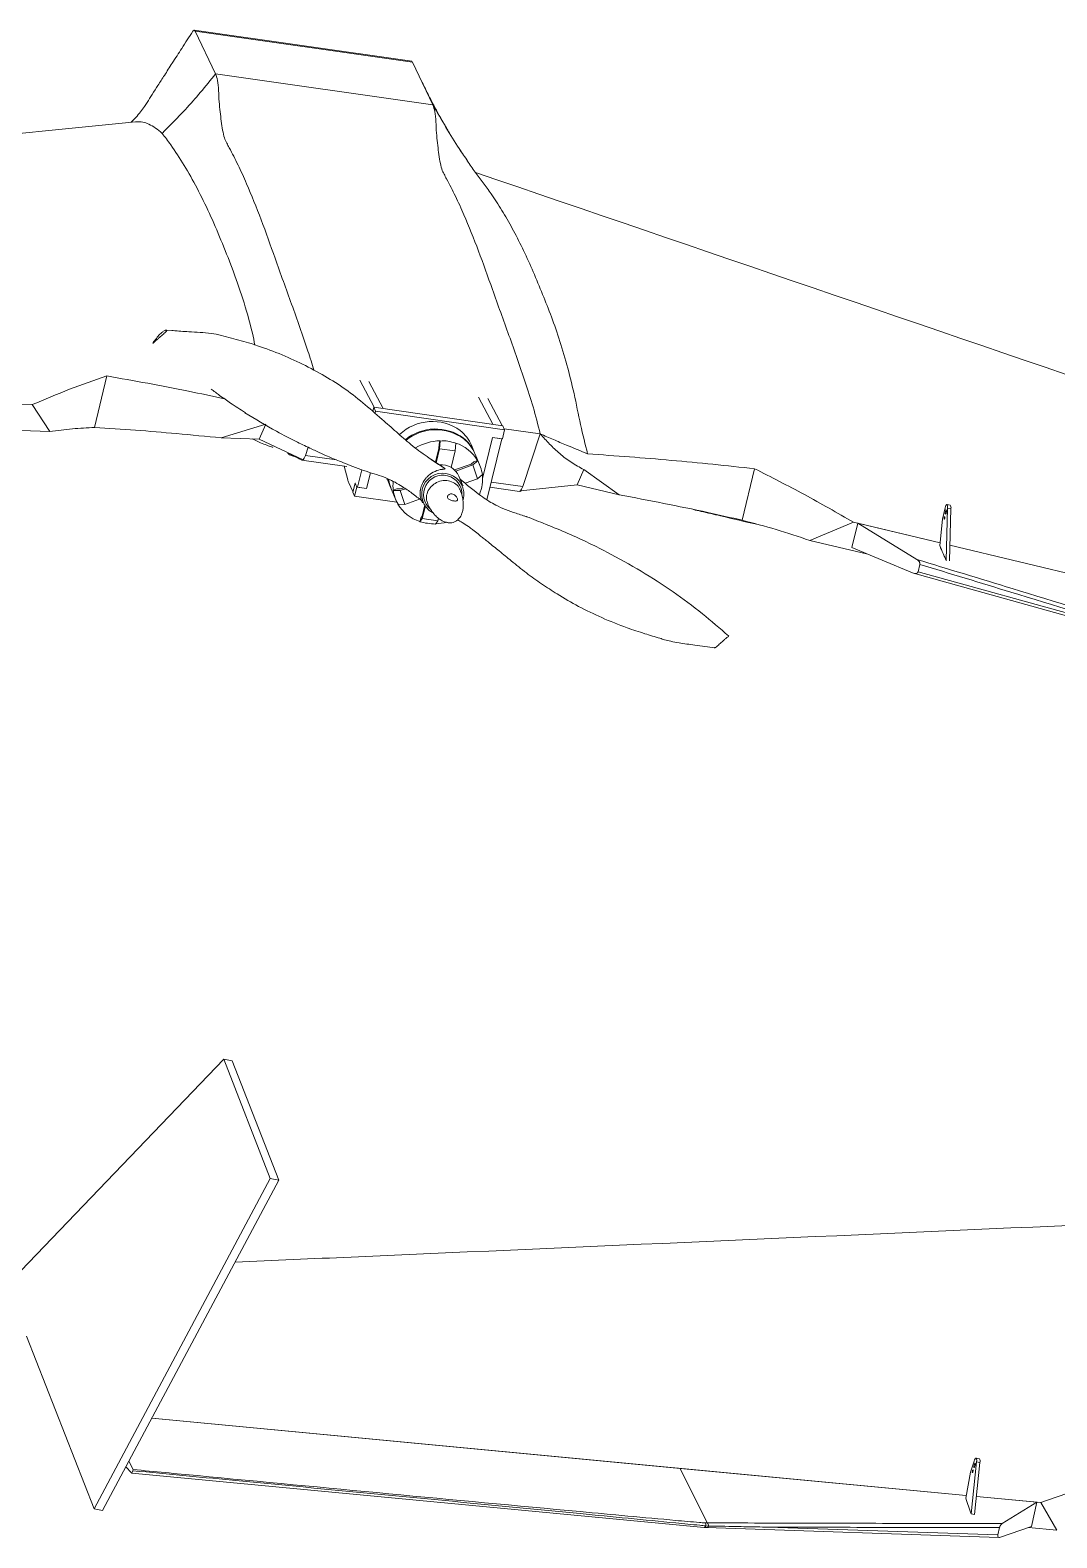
# Model space of a CAD drawing. Header units: inches. Extents: x 0 to 11.7, y 0 to 8.2.
# Drawn here: x 4.7586 to 4.821, y 4.1921 to 4.2836 of the extents above; entities that cross this region are included whole.
import ezdxf

# ---------------------------------------------------------------- set-up
doc = ezdxf.new("R2010")
doc.units = ezdxf.units.IN
doc.header["$MEASUREMENT"] = 0

msp = doc.modelspace()

# ---------------------------------------------------------------- linework, layer by layer
at = {"color": 7, "linetype": 'Continuous', "lineweight": 15}
for p, q in [((4.7818078916, 4.2817060387), (4.7685859346, 4.2835986834)), ((4.7686549991, 4.2835397055), (4.7698882089, 4.2809524233)), ((4.7818572467, 4.281649897), (4.7686549991, 4.2835397055)), ((4.7830904755, 4.2790626195), (4.7698882089, 4.2809524233)), ((4.7817971216, 4.2817023268), (4.7818572467, 4.281649897)), ((4.7818572467, 4.281649897), (4.7830904755, 4.2790626195)), ((4.7848629776, 4.2761308356), (4.7847159456, 4.2763588028)), ((4.7674048185, 4.2653452098), (4.7672392221, 4.2653571646)), ((4.7625375491, 4.2594686162), (4.7632816616, 4.2626033926)), ((4.7795136072, 4.2606991479), (4.7786481105, 4.2623504462)), ((4.7800732839, 4.2606190437), (4.779207799, 4.2622703257)), ((4.7587430301, 4.2608583339), (4.7548208857, 4.2610033322)), ((4.7587430301, 4.2608583339), (4.7598125577, 4.2592248693)), ((4.7795010162, 4.2607009713), (4.7794396269, 4.260452788)), ((4.7796040098, 4.2604572086), (4.7795010162, 4.2607009713)), ((4.7873464347, 4.2595779429), (4.7795010162, 4.2607009713)), ((4.7867293977, 4.2596662573), (4.785863882, 4.2613175508)), ((4.7872890554, 4.2595861483), (4.7864235705, 4.2612374302)), ((4.7796040098, 4.2604572086), (4.7795741669, 4.2603364906)), ((4.7874494283, 4.2593341803), (4.7796040098, 4.2604572086)), ((4.7598125577, 4.2592248693), (4.7580632917, 4.2592888218)), ((4.7702322011, 4.2588439111), (4.7729392034, 4.2596784275)), ((4.7725310916, 4.2587598725), (4.7702322011, 4.2588439111)), ((4.7729392034, 4.2596784275), (4.7725310916, 4.2587598725)), ((4.7861033238, 4.2563817238), (4.7867186467, 4.2588690001)), ((4.7867186467, 4.2588690001), (4.7872783044, 4.2587888911)), ((4.7873132896, 4.2587838767), (4.7867186467, 4.2588690001)), ((4.7873132896, 4.2587838767), (4.7874494283, 4.2593341803)), ((4.7874494283, 4.2593341803), (4.7873464347, 4.2595779429)), ((4.7896134837, 4.2590832194), (4.7874229848, 4.2593967715)), ((4.7896134837, 4.2590832194), (4.788548204, 4.2558852185)), ((4.775206797, 4.2575068731), (4.7725310916, 4.2587598725)), ((4.7755103167, 4.258268495), (4.7753459563, 4.2577750504)), ((4.7834529766, 4.258194747), (4.783245594, 4.2573623936)), ((4.7832883134, 4.2573338657), (4.7834997337, 4.2581824082)), ((4.7834685142, 4.2584570167), (4.7834529766, 4.258194747)), ((4.7835207179, 4.2586665787), (4.7834685142, 4.2584570167)), ((4.7834997337, 4.2581824082), (4.7835274355, 4.2586506656)), ((4.7844488106, 4.2580450619), (4.7834997337, 4.2581824082)), ((4.7835207179, 4.2586665787), (4.7835274355, 4.2586506656)), ((4.7841999759, 4.2570463844), (4.7844488106, 4.2580450619)), ((4.7844488106, 4.2580450619), (4.7844765314, 4.2585133241)), ((4.7844698139, 4.2585292371), (4.7844765314, 4.2585133241)), ((4.7856243875, 4.2579369041), (4.7854318425, 4.2583926246)), ((4.786361639, 4.2550834989), (4.7872783044, 4.2587888911)), ((4.77503709, 4.257535563), (4.7751284123, 4.25748924)), ((4.7751377201, 4.2574836426), (4.7778609994, 4.2570938283)), ((4.7776929189, 4.2571178901), (4.7779149901, 4.2563034449)), ((4.7844103858, 4.2568919177), (4.7854205471, 4.2572467013)), ((4.7855164662, 4.2571952072), (4.7844733087, 4.2568288253)), ((4.7854205471, 4.2572467013), (4.7855856511, 4.2573899152)), ((4.7858112711, 4.2574508686), (4.7855164662, 4.2571952072)), ((4.7855164662, 4.2571952072), (4.785798237, 4.2563527949)), ((4.7855856511, 4.2573899152), (4.7858045535, 4.2574667816)), ((4.7859281003, 4.2572181246), (4.7856441021, 4.2578902636)), ((4.7858112711, 4.2574508686), (4.7858045535, 4.2574667816)), ((4.7779832355, 4.2561129846), (4.7782352265, 4.2555842967)), ((4.7783619043, 4.2560962777), (4.7782257656, 4.2555459741)), ((4.7783619043, 4.2560962777), (4.7784649169, 4.2558525199)), ((4.7783619043, 4.2560962777), (4.7783968586, 4.2560912749)), ((4.7785004652, 4.2558499228), (4.7787628377, 4.2569104528)), ((4.7790595596, 4.2557674197), (4.7792973508, 4.2567286839)), ((4.7790601229, 4.2557698138), (4.7792973508, 4.2567286839)), ((4.780346333, 4.2562438068), (4.7805389088, 4.2557880747)), ((4.7847828832, 4.2562606545), (4.7846747908, 4.2565164606)), ((4.784921633, 4.2559323056), (4.7848336576, 4.2561404451)), ((4.7848922473, 4.25622051), (4.7850122768, 4.2561221822)), ((4.785798237, 4.2563527949), (4.7850415586, 4.256087038)), ((4.7860930419, 4.2566084563), (4.785798237, 4.2563527949)), ((4.7922628809, 4.2569123791), (4.7918548, 4.2559937893)), ((4.7922628809, 4.2569123791), (4.7944088126, 4.2553831856)), ((4.8018845903, 4.2538363094), (4.8026287026, 4.256971109)), ((4.7783287782, 4.2553022163), (4.7782257656, 4.2555459741)), ((4.7784649169, 4.2558525199), (4.7783287782, 4.2553022163)), ((4.7783287782, 4.2553022163), (4.7809050321, 4.2549334408)), ((4.7784649169, 4.2558525199), (4.7790595596, 4.2557674197)), ((4.7784862836, 4.2558797309), (4.7785004652, 4.2558499228)), ((4.7785004652, 4.2558499228), (4.7790601229, 4.2557698138)), ((4.7790584267, 4.2557700556), (4.7790595596, 4.2557674197)), ((4.7805585924, 4.255741469), (4.7808425906, 4.25506933)), ((4.7806823955, 4.2556677728), (4.7809013169, 4.255744644)), ((4.7806823955, 4.2556677728), (4.7806891439, 4.2556518482)), ((4.7810958785, 4.2556426045), (4.7806891439, 4.2556518482)), ((4.7809013169, 4.255744644), (4.7811291496, 4.2557394634)), ((4.7814180582, 4.2557557485), (4.7810958785, 4.2556426045)), ((4.7810958785, 4.2556426045), (4.7813776494, 4.2548001921)), ((4.7811291496, 4.2557394634), (4.7813360476, 4.2558121252)), ((4.7823294245, 4.2556735083), (4.7823239514, 4.2556384698)), ((4.7865512401, 4.2558498546), (4.7883596771, 4.2555909979)), ((4.7884090754, 4.255617053), (4.7883502403, 4.2555959561)), ((4.7884090754, 4.255617053), (4.7918548, 4.2559937893)), ((4.7918548, 4.2559937893), (4.7944088126, 4.2553831856)), ((4.7813776494, 4.2548001921), (4.7809708839, 4.2548094474)), ((4.7822855612, 4.2551190681), (4.7813776494, 4.2548001921)), ((4.7823782105, 4.2551029281), (4.7824661361, 4.2548947954)), ((4.7825799417, 4.2546907063), (4.7824293642, 4.2540863584)), ((4.7824453049, 4.2539503375), (4.7826173864, 4.2546409986)), ((4.8142027415, 4.2545844316), (4.8140451748, 4.253914297)), ((4.8142707381, 4.2513935308), (4.8143561036, 4.2545724382)), ((4.814507978, 4.2547598876), (4.8143076316, 4.2547866075)), ((4.8143561036, 4.2545724382), (4.81455645, 4.2545457183)), ((4.8144710918, 4.2513681047), (4.81455645, 4.2545457183)), ((4.7823511287, 4.2539724717), (4.7822989251, 4.2537628865)), ((4.7823056735, 4.2537469619), (4.7822989251, 4.2537628865)), ((4.7823056735, 4.2537469619), (4.7824453049, 4.2539503375)), ((4.7824293642, 4.2540863584), (4.7823511287, 4.2539724717)), ((4.7833944008, 4.253812996), (4.7824453049, 4.2539503375)), ((4.7832547196, 4.2536096271), (4.7833944008, 4.253812996)), ((4.7833944008, 4.253812996), (4.7834295362, 4.253954099)), ((4.8059849798, 4.2526155631), (4.8086446372, 4.2537152266)), ((4.8085465349, 4.2521760535), (4.8088969805, 4.2536550099)), ((4.8086446372, 4.2537152266), (4.8138951332, 4.2524620491)), ((4.8088969805, 4.2536550099), (4.8124845913, 4.2514626445)), ((4.8138951332, 4.2524620491), (4.8088969805, 4.2536550099)), ((4.8140451748, 4.253914297), (4.813879066, 4.2523067936)), ((4.8059849798, 4.2526155631), (4.8095163278, 4.2517713046)), ((4.812225453, 4.2506406369), (4.8085465349, 4.2521760535)), ((4.813879066, 4.2523067936), (4.8139331045, 4.2521808225)), ((4.8139331045, 4.2521808225), (4.8139303133, 4.2521690874)), ((4.8142254453, 4.2514974417), (4.8142257085, 4.251498506)), ((4.8142257085, 4.251498506), (4.8142707381, 4.2513935308)), ((4.8330524267, 4.2478895631), (4.8144966433, 4.2523184837)), ((4.8144966433, 4.2523184837), (4.8724664242, 4.2384821882)), ((4.8122819907, 4.2506209986), (4.834056897, 4.2445746269)), ((4.8126715935, 4.2511620537), (4.8125662107, 4.2507172922)), ((4.8125662107, 4.2507172922), (4.8296696005, 4.245968101)), ((4.8142306552, 4.2514869543), (4.8142299646, 4.2514870543)), ((4.8142707381, 4.2513935308), (4.8142884435, 4.2513911786)), ((4.7703800103, 4.2211144229), (4.7580665263, 4.2082562741)), ((4.7732130507, 4.2138773235), (4.7703800103, 4.2211144229)), ((4.7703800103, 4.2211144229), (4.7708994902, 4.2210081764)), ((4.7737324689, 4.2137711001), (4.7708994902, 4.2210081764)), ((4.7625067064, 4.1938125483), (4.7732130507, 4.2138773235)), ((4.7630261862, 4.1937063018), (4.7737324689, 4.2137711001)), ((4.7732130507, 4.2138773235), (4.7737324689, 4.2137711001)), ((4.758406185, 4.2042876386), (4.7625067064, 4.1938125483)), ((4.7981050056, 4.1962653974), (4.7660155893, 4.1993087201)), ((4.8154915639, 4.1946164513), (4.7660155893, 4.1993087201)), ((4.7646278892, 4.1967081198), (4.7648818072, 4.1961969709)), ((4.8159655034, 4.1967008486), (4.8157538137, 4.1960462445)), ((4.8157921126, 4.1935074326), (4.8161209873, 4.1966745096)), ((4.8159894019, 4.1934651433), (4.816318272, 4.1966321958)), ((4.8162849384, 4.1968506916), (4.8160876537, 4.1968930053)), ((4.8161209873, 4.1966745096), (4.816318272, 4.1966321958)), ((4.7647798489, 4.1959924686), (4.7644446101, 4.1963645267)), ((4.7647932064, 4.1959849693), (4.7995743296, 4.1926863332)), ((4.7648818072, 4.1961969709), (4.7648710909, 4.1961271634)), ((4.7981050056, 4.1962653974), (4.7997474093, 4.1929590275)), ((4.7981050056, 4.1962653974), (4.8154915639, 4.1946164513)), ((4.8157538137, 4.1960462445), (4.8154621657, 4.1944562392)), ((4.8154621657, 4.1944562392), (4.8155076542, 4.1943253623)), ((4.8155019073, 4.1943188903), (4.8155053262, 4.1943181451)), ((4.8155076542, 4.1943253623), (4.8155038415, 4.194313542)), ((4.8161029666, 4.1945584794), (4.8197805891, 4.1942097045)), ((4.8200187705, 4.1941871003), (4.8161029666, 4.1945584794)), ((4.8197805891, 4.1942097045), (4.8176718145, 4.1929143497)), ((4.8194593735, 4.192732665), (4.8197805891, 4.1942097045)), ((4.8200187705, 4.1941871003), (4.8209934696, 4.1925095071)), ((4.7625067064, 4.1938125483), (4.7630261862, 4.1937063018)), ((4.8157537375, 4.1936152678), (4.8157541731, 4.193616504)), ((4.8157541731, 4.193616504), (4.8157921126, 4.1935074326)), ((4.8157565741, 4.1936096755), (4.8157556672, 4.1936098718)), ((4.8157921126, 4.1935074326), (4.8159894019, 4.1934651433)), ((4.7996699417, 4.1927795065), (4.7996697043, 4.192779516)), ((4.7998340046, 4.192769315), (4.7996699417, 4.1927795065)), ((4.7997201885, 4.1926766958), (4.8174779376, 4.1920727016)), ((4.7998351488, 4.1927692797), (4.7998340046, 4.192769315)), ((4.8174072865, 4.1922261852), (4.8034404118, 4.1927012233)), ((4.817503936, 4.1926703365), (4.8174072865, 4.1922261852)), ((4.8175188608, 4.1920793866), (4.8194593735, 4.192732665)), ((4.8209934696, 4.1925095071), (4.8192777315, 4.1926715318))]:
    msp.add_line(p, q, dxfattribs=at)
at = {"color": 8, "linetype": 'Continuous', "lineweight": 15}
for p, q in [((4.7673075932, 4.2653590782), (4.7669146075, 4.2653893177)), ((4.7772303875, 4.2575053136), (4.7753459563, 4.2577750504)), ((4.7838170476, 4.256985608), (4.7832508851, 4.2573630869)), ((4.7847303195, 4.256353167), (4.7848922473, 4.25622051)), ((4.788548204, 4.2558852185), (4.7866279901, 4.2561600852))]:
    msp.add_line(p, q, dxfattribs=at)
at = {"color": 7, "linetype": 'Continuous', "lineweight": 15, "flags": 128}
for points in [[(4.7685021544, 4.2835301744), (4.7685061355, 4.2835379457), (4.7685884131, 4.2835977399), (4.7686549991, 4.2835397055)], [(4.775206797, 4.2575068731), (4.7751415633, 4.2574834784), (4.7751293657, 4.2574963892)], [(4.7753459563, 4.2577750504), (4.7752773445, 4.25760753), (4.775206797, 4.2575068731)], [(4.7802996738, 4.2563638971), (4.7803085197, 4.2563394962), (4.780346333, 4.2562438068)], [(4.788548204, 4.2558852185), (4.7884796419, 4.2557176915), (4.7884090754, 4.255617053)], [(4.8143561036, 4.2545724382), (4.8143545444, 4.254658432), (4.8143451299, 4.2547263379), (4.8143286568, 4.2547703342), (4.8143065309, 4.2547867298), (4.8142806365, 4.2547740972), (4.8142531349, 4.2547335279), (4.8142264016, 4.2546684726), (4.8142027415, 4.2545844316)], [(4.8142236763, 4.254228778), (4.8142343844, 4.2542176826), (4.8142477125, 4.2542262203), (4.8142615847, 4.254253112), (4.814273916, 4.2542942673), (4.8142828198, 4.2543434237), (4.8142869453, 4.2543930781), (4.8142856665, 4.2544356836), (4.8142791567, 4.2544647435), (4.8142684178, 4.2544758505), (4.8142551205, 4.2544673012), (4.8142412294, 4.2544404047), (4.8142288863, 4.2543992425), (4.8142199823, 4.2543501094), (4.8142158568, 4.254300455), (4.8142171665, 4.2542578379), (4.8142236763, 4.254228778)], [(4.8141470956, 4.2539031249), (4.8141535266, 4.2538964653), (4.8141615088, 4.2539016005), (4.8141698596, 4.2539177394), (4.8141772507, 4.25394244), (4.8141825879, 4.2539719193), (4.8141850694, 4.2540017049), (4.8141842712, 4.2540272891), (4.8141803677, 4.2540447125), (4.8141739557, 4.2540513769), (4.8141659735, 4.2540462417), (4.8141576227, 4.2540301028), (4.8141502315, 4.2540054255), (4.8141448754, 4.2539759413), (4.814142413, 4.2539461372), (4.814143211, 4.2539205763), (4.8141470956, 4.2539031249)], [(4.8159597717, 4.1963436449), (4.8159698981, 4.1963315519), (4.815984149, 4.1963388303), (4.8160003363, 4.1963644015), (4.8160160303, 4.1964043708), (4.8160288364, 4.1964526181), (4.8160368456, 4.1965018204), (4.8160387489, 4.19654449), (4.8160343448, 4.1965741203), (4.8160242184, 4.1965862367), (4.8160100338, 4.1965789364), (4.8159937848, 4.1965533883), (4.8159780909, 4.1965134189), (4.8159652848, 4.1964651717), (4.8159572709, 4.1964159682), (4.8159553724, 4.1963732765), (4.8159597717, 4.1963436449)], [(4.8161209873, 4.1966745096), (4.8161259443, 4.1967605461), (4.8161215183, 4.1968292277), (4.8161080531, 4.19687473), (4.8160867748, 4.1968931533), (4.8160593503, 4.1968829914), (4.8160282526, 4.1968450311), (4.8159960358, 4.1967825394), (4.8159655034, 4.1967008486)], [(4.8158569187, 4.1960255833), (4.8158629965, 4.196018314), (4.8158715176, 4.1960226937), (4.8158812567, 4.1960380137), (4.8158906711, 4.1960619948), (4.8158983462, 4.1960909627), (4.8159031242, 4.1961204787), (4.8159042918, 4.1961460854), (4.8159016484, 4.196163868), (4.8158955754, 4.1961711385), (4.8158870495, 4.1961667576), (4.8158773106, 4.1961514143), (4.8158678961, 4.1961274332), (4.8158602257, 4.1960984898), (4.815855443, 4.1960689494), (4.8158542754, 4.1960433426), (4.8158569187, 4.1960255833)]]:
    msp.add_lwpolyline(points, dxfattribs=at)
at = {"color": 7, "linetype": 'Continuous', "lineweight": 15}
for centre, radius, start, end in [((4.7830489763, 4.2569416908), 0.0028959355863576, 54.0144494821, 133.4282075453), ((4.7832442098, 4.2564981415), 0.0028845204730148, 53.9149786168, 129.2292751692), ((4.783264216, 4.2564523561), 0.0028836489284782, 53.9102827539, 128.7922658898), ((4.783344858, 4.2575055532), 0.0022676860322875, 23.0278858558, 51.6919069681), ((4.7835376903, 4.2570500777), 0.0022673257816605, 23.0250305234, 51.6929759783), ((4.7836079066, 4.2556158667), 0.0030519576612516, 91.637055773, 120.8534707139), ((4.783747177, 4.2562517743), 0.0023893599172144, 30.5644629793, 72.3958158071), ((4.7835577601, 4.2570036828), 0.0022669028154173, 23.0228281477, 51.6969646762), ((4.7835838219, 4.2560185707), 0.001199211188798, 24.5307272194, 94.723741022), ((4.7790299865, 4.2565955112), 0.0011526142796391, 194.678480744, 204.7485427333), ((4.7825941169, 4.2566560961), 0.0022309956300221, 188.6939193472, 202.8968636818), ((4.7826214066, 4.256611657), 0.002238845537586, 187.7146793154, 202.8722104492), ((4.7829883075, 4.2559509311), 0.0023232323492365, 174.2866552545, 187.0006851651), ((4.7836909008, 4.2554209201), 0.0012811875883992, 345.0028711228, 240.8806316964), ((4.7836881654, 4.2554117029), 0.0011646686248688, 357.6972329495, 230.5611078474), ((4.7836889557, 4.2563421559), 0.0024139223588636, 337.2235118897, 6.7138433609), ((4.7830218021, 4.2560406668), 0.00238973518655, 210.5674770013, 252.3926304432), ((4.8143247262, 4.2546058432), 0.0002393969443946, 345.454349865, 40.0509585178), ((4.7831683079, 4.256627461), 0.0030029785458166, 271.5207161144, 284.9626877697), ((4.8160933516, 4.1967096727), 0.0002378904173704, 340.9930450102, 36.355203863), ((4.7993933669, 4.1928167236), 0.0002790676164003, 352.3360595746, 30.4373832388), ((4.7995938595, 4.1927855533), 0.0002406934478828, 356.1316146558, 46.0774884005)]:
    msp.add_arc(centre, radius, start, end, dxfattribs=at)
at = {"color": 8, "linetype": 'Continuous', "lineweight": 15}
for centre, radius, start, end in [((4.7995518486, 4.1928047435), 0.0001205254614048, 280.7500189349, 347.9179487649), ((4.7997129549, 4.1928033421), 0.0001268527417142, 273.2689917615, 344.4238099331)]:
    msp.add_arc(centre, radius, start, end, dxfattribs=at)
at = {"color": 7, "linetype": 'Continuous', "lineweight": 15}
for centre, major_axis, ratio, start_param, end_param in [((4.7837997016, 4.2551631077), (-0.0002017539678709212, 0.003492883218097375), 0.7580414571, 5.949406582885517, 6.309845095424772), ((4.7837997016, 4.2551631077), (0.001379302740915911, 0.002884589414535732), 0.6487611653, 5.512202424761585, 5.87264093730083), ((4.7837997016, 4.2551631077), (0.003010238922641406, -0.001226864838520747), 0.6661782284, 3.481214208457829, 3.841652720997133), ((4.7837997016, 4.2551631077), (0.00283921249724095, 0.0002732817237811602), 0.5399206123, 4.107153201463474, 4.467591714002999), ((4.8122726491, 4.2508398134), (0.0002812485897401018, -0.0001546136688350686), 0.6237979799, 4.883320843140196, 6.454117169931354), ((4.7648230945, 4.196191389), (3.075290908594042e-05, 0.0002063275403152431), 0.2835687291, 2.911932810210777, 4.438363010515259), ((4.817562145, 4.192278304), (0.0001212005981958697, 0.0001948648006449005), 0.542064185, 2.152268030826197, 3.723064357620212)]:
    msp.add_ellipse(centre, major_axis=major_axis, ratio=ratio, start_param=start_param, end_param=end_param, dxfattribs=at)
for points, knots in [([(4.768502320564858, 4.283532715293272), (4.768279559437672, 4.283185535915021), (4.767865544312803, 4.282540281891333), (4.767290469176989, 4.28164691271632), (4.766807608121842, 4.280896574640193), (4.766405922526994, 4.280277840845311), (4.766050083993124, 4.279719193628729), (4.765776397806246, 4.279279909898889), (4.765551032595202, 4.278934258209647), (4.765324640909339, 4.278625593206336), (4.765060688554565, 4.278301102952007), (4.764853292480175, 4.278102754374656), (4.764755614031425, 4.278009337074429)], [0, 0, 0, 0, 0.1884119285331893, 0.3501750467127954, 0.485388643897231, 0.5945334076048938, 0.6893710648719203, 0.7747787589071283, 0.8182780048555476, 0.8745303223877922, 0.9409068686074844, 1, 1, 1, 1]), ([(4.769888208937743, 4.280952423278835), (4.769584631397754, 4.280574217720176), (4.768991757915637, 4.279835599024847), (4.767918578243343, 4.278607136078064), (4.76711500081725, 4.277805687781393), (4.766635947596665, 4.277327903842738)], [0, 0, 0, 0, 0.2976472863094184, 0.581291959487098, 1, 1, 1, 1]), ([(4.769888208937743, 4.280952423278835), (4.769933048378235, 4.280827641622778), (4.770023163542171, 4.280576864198523), (4.770070912213397, 4.279926829499818), (4.770100729572707, 4.2792500672133), (4.770158154979864, 4.278628955185663), (4.770237245701408, 4.278074538735464), (4.770312904064027, 4.277517778644237), (4.770414516330538, 4.277034385919957), (4.770567304689996, 4.276745546118965), (4.770847978863531, 4.276207774606039), (4.771260559169598, 4.275426496751799), (4.771911573347076, 4.273985141398049), (4.77266335702372, 4.272103052997094), (4.773392869538907, 4.270069093531875), (4.774005312030507, 4.268341803020049), (4.774509521549235, 4.266952903291918), (4.775010218453967, 4.265550504112031), (4.775468199652964, 4.26423173811566), (4.775746731741103, 4.263334660973538), (4.775868438004424, 4.262942677746014)], [0, 0, 0, 0, 0.0213522713519482, 0.042912298016182, 0.0649720502362857, 0.0866547966494153, 0.1082501494381235, 0.1296454573486278, 0.1508102164874625, 0.1720104207234087, 0.1932381978828444, 0.2689232377174625, 0.3446701405618796, 0.4800717664413685, 0.6154142083498141, 0.6959211649825386, 0.7764403397251922, 0.8569683697208733, 0.9375014729031326, 1, 1, 1, 1]), ([(4.784122521872266, 4.277308119336349), (4.784008288716027, 4.277499274067873), (4.783777639453661, 4.27788523642132), (4.783453698466738, 4.278458338514106), (4.783114697560725, 4.279081754335695), (4.782759185273198, 4.279768929615564), (4.782520889260839, 4.280261480766521), (4.782395456502817, 4.280520746747181)], [0, 0, 0, 0, 0.1588897994625526, 0.3208159193879384, 0.5139202706546969, 0.744140405595361, 1, 1, 1, 1]), ([(4.783090475452372, 4.279062619511002), (4.783135330699389, 4.278937826367674), (4.783225475741473, 4.278687031111711), (4.783273171515018, 4.278036993065957), (4.783303045940803, 4.277360264170095), (4.783360415472743, 4.276739109110609), (4.783439493767236, 4.276184711134929), (4.78351513508021, 4.275627961710057), (4.783616836869217, 4.275144581728255), (4.783769567687415, 4.274855703469409), (4.784050258868976, 4.274317944251224), (4.784462823869286, 4.273536701764066), (4.785113835159359, 4.272095321058877), (4.785865690777157, 4.270213293518596), (4.786595067161151, 4.268179159519161), (4.787207644268045, 4.266452172128081), (4.787711577524171, 4.26506232080495), (4.78821327994569, 4.263663453760257), (4.788704481237361, 4.262225170415251), (4.789185661997002, 4.260747994584833), (4.7894708886849, 4.259638096999351), (4.789613483727895, 4.259083219420797)], [0, 0, 0, 0, 0.019438145298063, 0.0390646031941531, 0.0591450724777064, 0.078882419027757, 0.0985410364344603, 0.1180170357245292, 0.137284047333932, 0.1565830039809969, 0.1759054431761874, 0.2448017791221476, 0.3137544637025648, 0.4370120580115828, 0.5602141631797485, 0.633499660088998, 0.7067965613512112, 0.7801027922011617, 0.8534122737060617, 0.9267155423385081, 1, 1, 1, 1]), ([(4.783090475452372, 4.279062619511002), (4.783353306109794, 4.278603783581451), (4.783866593515401, 4.277707713441885), (4.784567574875473, 4.276556194892322), (4.785038796155632, 4.27588763938069), (4.78521871989968, 4.275632368628238)], [0, 0, 0, 0, 0.3934677258805117, 0.7684112279289181, 1, 1, 1, 1]), ([(4.765026460554651, 4.278036464695991), (4.756398378933612, 4.277172062657093), (4.742985200641398, 4.275828266993916), (4.728582818397615, 4.274388018321337), (4.721339984979436, 4.273664143595501), (4.71606724437826, 4.273137156876372), (4.711768358017911, 4.272708137069706), (4.70894296499354, 4.272426168795258)], [0, 0, 0, 0, 0.4615835094576443, 0.7175757232064859, 0.7699784412013954, 0.848821007766373, 1, 1, 1, 1]), ([(4.766635947596665, 4.277327903842738), (4.766506066312407, 4.277444859025028), (4.766245893476283, 4.277679138826381), (4.76585049855947, 4.277883933233438), (4.765468136012658, 4.278045566013191), (4.765191105532335, 4.278033531062511), (4.765044625639336, 4.278035038988887), (4.765026339641568, 4.278035227232732)], [0, 0, 0, 0, 0.2593219855687016, 0.519463114639298, 0.7437822962203446, 0.9680147475297803, 1, 1, 1, 1]), ([(4.772281133592996, 4.264478504008924), (4.772229693725694, 4.264722437239895), (4.772012327607374, 4.265753210107829), (4.771547708637258, 4.267303739858011), (4.770906681685639, 4.26916918090312), (4.770217469045211, 4.270850244772723), (4.769514508178417, 4.272507007049543), (4.768768837444409, 4.274019929444588), (4.767988152210945, 4.275412501161108), (4.767358380599179, 4.276364745404235), (4.766907315317634, 4.277001421542244), (4.766726390833086, 4.277219091653191), (4.766635947596665, 4.277327903842738)], [0, 0, 0, 0, 0.0386520880563918, 0.1633296271238517, 0.2879905907336057, 0.4126611073617285, 0.5373648125739959, 0.6647482703371118, 0.7920844380946682, 0.9193735554441114, 0.959695247412182, 1, 1, 1, 1]), ([(4.786149542393997, 4.274333550396165), (4.785984025978137, 4.274545627987141), (4.78564757878866, 4.274976720631719), (4.78533303008658, 4.275434748517087), (4.785173224760015, 4.275667447922022)], [0, 0, 0, 0, 0.4919536290921639, 1, 1, 1, 1]), ([(4.868423480646952, 4.246678328169191), (4.854510461224927, 4.251432696443991), (4.826916031263787, 4.260862287418382), (4.799352637889579, 4.270284667865854), (4.785686615393928, 4.274956315562116)], [0, 0, 0, 0, 0.5041966600367781, 1, 1, 1, 1]), ([(4.792490402359061, 4.257870884136147), (4.792343580682448, 4.258451753914219), (4.792049815460923, 4.259613975617233), (4.791672842255426, 4.261563532378243), (4.791231492074433, 4.263307477937182), (4.790751301655972, 4.264915055472464), (4.790232113288893, 4.266379393914095), (4.789678293570982, 4.267738120578505), (4.789118133124891, 4.26910352261504), (4.788527892546541, 4.270379133713979), (4.787918374637364, 4.271572652620824), (4.787286876433726, 4.272668330720538), (4.786696851408982, 4.273598122247025), (4.786305808529606, 4.274105696214812), (4.786140543558698, 4.274320210278215)], [0, 0, 0, 0, 0.0840751223634097, 0.168220030690243, 0.2523603877528517, 0.3365208594236557, 0.420662449857473, 0.5048077074455272, 0.5911943959052787, 0.6776177446364375, 0.764042362978224, 0.8504310714915453, 0.9367882502860463, 0.9999999999999999, 0.9999999999999999, 0.9999999999999999, 0.9999999999999999]), ([(4.76691460751295, 4.265389317720984), (4.766918358886146, 4.265387421663234), (4.766925891475307, 4.265383614464294), (4.766928795224954, 4.265370042199542), (4.766923753855406, 4.265352323629266), (4.766910341375866, 4.265329448162077), (4.766863541607164, 4.265272601475017), (4.766734491258167, 4.26515847676222), (4.766578453384017, 4.265025991873208), (4.766442522089572, 4.264906565254044), (4.766374500827177, 4.264847423078634), (4.766340569687345, 4.264817563350504), (4.766306785332347, 4.264787436600298), (4.766260733595223, 4.264744489740387), (4.766194975778928, 4.26468999541597), (4.766143797563436, 4.264641980668974), (4.766115715107808, 4.264610504072087), (4.766105104648396, 4.264600612328187), (4.76609890551231, 4.264595939541417), (4.766093821978418, 4.264593545545156), (4.76608956112151, 4.264593030820537), (4.766085230899959, 4.264594985513595), (4.766082163821046, 4.264600262553454), (4.766082744389452, 4.264606492853387), (4.766083018768877, 4.264609437323142)], [0, 0, 0, 0, 0.0227116263984402, 0.0456039273875254, 0.0666059344416686, 0.0844620451092505, 0.1157350812714285, 0.2411592022235886, 0.4873375333064817, 0.610381433347229, 0.6719081262321216, 0.7026824664722229, 0.7180691777801967, 0.7796039905843091, 0.851387870833035, 0.9238616177627352, 0.9439328515338269, 0.9509759177748258, 0.9580922926086649, 0.9626559520521962, 0.9672068541463402, 0.9748329461857475, 0.9881059291572024, 1, 1, 1, 1]), ([(4.766083018768877, 4.264609437323142), (4.766084165079578, 4.264612880617412), (4.766086778152403, 4.264620729779673), (4.766108653527508, 4.26465127160854), (4.766198650762345, 4.264758470648206), (4.766330272827489, 4.264950361167758), (4.766522101427711, 4.265157046786557), (4.766692340694346, 4.2652991294814), (4.766800221861678, 4.265362691251201), (4.766876493228457, 4.265392272488035), (4.766902696855897, 4.26539024108128), (4.76691460751295, 4.265389317720984)], [0, 0, 0, 0, 0.0118544257082477, 0.0270227589037571, 0.0917859917204709, 0.3509346666477923, 0.6118928802810306, 0.7455752969556585, 0.8799022873766976, 0.9454105096233211, 1, 1, 1, 1]), ([(4.783250885114498, 4.25736308692229), (4.78308132807501, 4.257474662840354), (4.782564985263327, 4.257814438902876), (4.781751551472636, 4.258416372741083), (4.780871995432192, 4.259207523971694), (4.779901678262414, 4.260051986622034), (4.778828608821892, 4.26100271796959), (4.777653425283449, 4.261912208878539), (4.776357288320561, 4.262696562396789), (4.775012333893145, 4.263425179696032), (4.773553309860249, 4.264049145795573), (4.77217629322235, 4.264540256002242), (4.770839502108553, 4.264902574287547), (4.769616148635958, 4.265238331006802), (4.768392508101428, 4.265265908774655), (4.767625677570345, 4.265331762039358), (4.767307593204749, 4.265359078236453)], [0, 0, 0, 0, 0.0314660311039734, 0.0958217896573722, 0.1578375568089609, 0.2202284922805029, 0.3039903071252072, 0.3884479876815511, 0.4740586872533286, 0.5607587062480569, 0.6488590619538409, 0.7383824534187358, 0.8066534676292975, 0.8758824950050376, 0.9485155634322965, 1, 1, 1, 1]), ([(4.76328166161584, 4.262603392594544), (4.762530606112082, 4.262341773860436), (4.761028188631768, 4.261818429637095), (4.759504853166269, 4.261178409352527), (4.758743030063627, 4.260858333932513)], [0, 0, 0, 0, 0.4998980067784496, 1, 1, 1, 1]), ([(4.770427119046632, 4.26121492484685), (4.769699570074507, 4.261371124992073), (4.767331347225324, 4.261879567402329), (4.764939028678027, 4.262307161195852), (4.76328166161584, 4.262603392594544)], [0, 0, 0, 0, 0.3072130531867593, 1, 1, 1, 1]), ([(4.769615642899001, 4.261806130058975), (4.769788648564973, 4.261676100908924), (4.770175047710247, 4.261385687573862), (4.770865368085635, 4.26090166571622), (4.771394002539659, 4.260563969743323), (4.771697129931539, 4.260370329509068)], [0, 0, 0, 0, 0.2569734241960454, 0.5739367604464488, 1, 1, 1, 1]), ([(4.771668318716146, 4.260367107954921), (4.772304442478201, 4.259983677547117), (4.773346324306885, 4.259355672120681), (4.774711265458513, 4.258645976282754), (4.775432695063162, 4.258304018918284), (4.775722344256619, 4.258166725308239)], [0, 0, 0, 0, 0.4840849775570926, 0.7928635459651088, 1, 1, 1, 1]), ([(4.759812557672035, 4.259224869337935), (4.760273394126819, 4.259288450073528), (4.761195593524916, 4.259415684183345), (4.762090060381684, 4.259450965507009), (4.762537549138007, 4.259468616239987)], [0, 0, 0, 0, 0.4997145473462192, 1, 1, 1, 1]), ([(4.762537549138007, 4.259468616239987), (4.76336898120317, 4.259419506874674), (4.765032316973583, 4.259321260286154), (4.767594558600467, 4.259094983029573), (4.769326863902736, 4.258930088315256), (4.770232201084943, 4.258843911060112)], [0, 0, 0, 0, 0.3230021098444607, 0.6461874466173969, 1, 1, 1, 1]), ([(4.792490421327426, 4.257870888954503), (4.792062179298592, 4.25804708721798), (4.791366482153999, 4.258333328690158), (4.790408588853603, 4.258739524196428), (4.789878523095624, 4.258968652476109), (4.789613483727895, 4.259083219420797)], [0, 0, 0, 0, 0.4446194267985911, 0.7223029147701595, 1, 1, 1, 1]), ([(4.789613483727895, 4.259083219420797), (4.789797733898914, 4.258873670870913), (4.790167221853808, 4.258453450554594), (4.790791466202214, 4.257873753285239), (4.791477733655394, 4.257337013447757), (4.791999989612858, 4.257054559646157), (4.792262880854393, 4.256912379112804)], [0, 0, 0, 0, 0.245122829162846, 0.4915595591795468, 0.7440631613216601, 1, 1, 1, 1]), ([(4.772119926189533, 4.258774896599389), (4.772289375729299, 4.258699008222409), (4.772588016063586, 4.258565261442682), (4.772975777179385, 4.258400280860332), (4.773243399968785, 4.258294778319195), (4.773360108081908, 4.258273909640894), (4.773370770974417, 4.258295014653257), (4.773374882760372, 4.258303153091616)], [0, 0, 0, 0, 0.3591128316067783, 0.6329056793313319, 0.8451333676842643, 0.9402808906524365, 1, 1, 1, 1]), ([(4.774259761733652, 4.257950363526261), (4.77427521147161, 4.257930109408993), (4.774298937684556, 4.257899005095082), (4.7743507101518, 4.257829409837258), (4.774399804217155, 4.257808289949103), (4.774448304403951, 4.25780369324174), (4.774483452452398, 4.257791517094899), (4.774519045909484, 4.257772702991456), (4.774570626645557, 4.257746361340013), (4.774645939388356, 4.257721163460161), (4.774833499143047, 4.257657633178101), (4.774945494631803, 4.257590482275824), (4.775037090046143, 4.257535562968042)], [0, 0, 0, 0, 0.1934863291458772, 0.2971375863915757, 0.3775723556596737, 0.4109914526332151, 0.4421628409764578, 0.4728727020576926, 0.5037529288780567, 0.5693609642503488, 0.6478022342803262, 1, 1, 1, 1]), ([(4.775744729072358, 4.258161557997066), (4.775848627746632, 4.258112201973248), (4.776122909115098, 4.25798190735833), (4.776545527009752, 4.257788957991973), (4.776998014687501, 4.257593519292431), (4.777450741517723, 4.257420533241918), (4.777959082151232, 4.257212714614771), (4.778555075532284, 4.256976296699965), (4.779192036880723, 4.256756391864087), (4.779803895032148, 4.256577283330219), (4.780334331638866, 4.256375773402761), (4.780802068118805, 4.256143919276465), (4.781292643768473, 4.255853735827202), (4.781837251359446, 4.255476014877015), (4.782222003457959, 4.255171761308257), (4.782422608665812, 4.255013127084724)], [0, 0, 0, 0, 0.0450050216880525, 0.1188084354554755, 0.1813709420733881, 0.2360919276372686, 0.3061191547401891, 0.3955483132056195, 0.4892489040215494, 0.5768183754119333, 0.6542393719959593, 0.7219445918591041, 0.7930829286639605, 0.8921158786032302, 1, 1, 1, 1]), ([(4.783772565515675, 4.257015760247095), (4.783719397454554, 4.257049323257967), (4.783422426292619, 4.257236790059021), (4.783134511957803, 4.257433245159123), (4.782898144200274, 4.257594528033404)], [0, 0, 0, 0, 0.1790344246707689, 1, 1, 1, 1]), ([(4.783817047597789, 4.256985607962421), (4.783807670807923, 4.25699366921876), (4.78379557180113, 4.257004070773729), (4.783775581393599, 4.257011427493542), (4.783771083650377, 4.25701308271926)], [0, 0, 0, 0, 0.7750049260114391, 1, 1, 1, 1]), ([(4.802628702637368, 4.256971109009535), (4.800944197808525, 4.25714951291154), (4.7975748730585, 4.257506354086604), (4.794185331721847, 4.257749335534113), (4.792490402562044, 4.257870837619429)], [0, 0, 0, 0, 0.4999532410256521, 1, 1, 1, 1]), ([(4.782329424489808, 4.255673508311118), (4.782332355783465, 4.255689660142018), (4.782355984100953, 4.255819855418582), (4.782447480579457, 4.256082487517943), (4.782612008401907, 4.256331049275955), (4.782831449965202, 4.256569928996312), (4.783104378744742, 4.256779435707744), (4.78343167967418, 4.256894196749331), (4.783632658926886, 4.256929760714488), (4.783707560326233, 4.256939701589027), (4.783761952266143, 4.256946590542452), (4.783798261634343, 4.25695228029788), (4.783819384315839, 4.256959515588649), (4.783826617393284, 4.256966980701177), (4.783825664634771, 4.256975970241149), (4.783819917810676, 4.256982397774062), (4.783817047597789, 4.256985607962421)], [0, 0, 0, 0, 0.0232965194143581, 0.1877865616026886, 0.3739182125901216, 0.4106348608150759, 0.6157102341865184, 0.8208268974692675, 0.8725146578274721, 0.9080558282456138, 0.9327635268133955, 0.9581659410268777, 0.9701448258146663, 0.9801070871881317, 0.9900646176417889, 0.9999999999999999, 0.9999999999999999, 0.9999999999999999, 0.9999999999999999]), ([(4.784723691812726, 4.255681770019649), (4.784708192300378, 4.255730993905185), (4.78465479981071, 4.255900559614156), (4.78440876546249, 4.256111791171712), (4.784036804498699, 4.256260677950583), (4.783612520015503, 4.25625521292117), (4.783212677725541, 4.256101177105728), (4.782892779016517, 4.255819872881114), (4.782710824889464, 4.255457834253854), (4.782669359323073, 4.255111964403602), (4.782753025984385, 4.254929201349861), (4.782784104996077, 4.254861311762836)], [0, 0, 0, 0, 0.0511308923568425, 0.1761349377065071, 0.3011355534175922, 0.426134308198727, 0.551133027180182, 0.6761348087019273, 0.8011330948900138, 0.9261284390663277, 1, 1, 1, 1]), ([(4.784730319549729, 4.256353167007222), (4.784730423546939, 4.256352119642839), (4.784730623411461, 4.256350106790972), (4.784736641024066, 4.256337264094293), (4.784751011193357, 4.256310072535831), (4.784780229056566, 4.25625311011512), (4.784815644267459, 4.2561932523312), (4.784827366285691, 4.25614893549296), (4.784829905433636, 4.256139335865448)], [0, 0, 0, 0, 0.0798492829141928, 0.1534564100615854, 0.2568868721030039, 0.4801997692479246, 0.8874042284201704, 1, 1, 1, 1]), ([(4.784776060592508, 4.256258733647967), (4.784774393427382, 4.256269443505847), (4.784769521712694, 4.256300739369171), (4.784749139960732, 4.25632745958363), (4.784734073561158, 4.256351249971363), (4.7847313123545, 4.256352660018263), (4.784730319549729, 4.256353167007222)], [0, 0, 0, 0, 0.2157465397325692, 0.6304448010678683, 0.8671246992830953, 1, 1, 1, 1]), ([(4.784968369656429, 4.256146632150877), (4.784909503578687, 4.256196192847748), (4.78483305222087, 4.256260558994014), (4.784758216479524, 4.256326654646998), (4.784741002822257, 4.256341857916143)], [0, 0, 0, 0, 0.7699808011711844, 1, 1, 1, 1]), ([(4.788859892782741, 4.254029641479566), (4.788623301366096, 4.254106815832657), (4.788177645498528, 4.254252185448207), (4.787505576627408, 4.25447494630808), (4.786962048067593, 4.254727755419372), (4.786501428218746, 4.254986029846526), (4.786058362571915, 4.255274089819003), (4.785544900853132, 4.255670384626354), (4.78517399660648, 4.255976814488144), (4.784966429212084, 4.256148300386595)], [0, 0, 0, 0, 0.1725330241211395, 0.3249921558392232, 0.4648792278087351, 0.5689057477125293, 0.6774502070140869, 0.8194929804734603, 1, 1, 1, 1]), ([(4.808644637170215, 4.253715226572442), (4.807652004471981, 4.254286162631551), (4.805665796988506, 4.255428576613284), (4.803641387490005, 4.256456768981935), (4.802628702637367, 4.256971109009534)], [0, 0, 0, 0, 0.499762842750768, 1, 1, 1, 1]), ([(4.782381950767787, 4.255104053629434), (4.782352412276813, 4.255189112711778), (4.782298131830711, 4.255345418764739), (4.782315867301315, 4.255546715393003), (4.782323951431962, 4.255638469836851)], [0, 0, 0, 0, 0.5441829073934499, 1, 1, 1, 1]), ([(4.784327139909014, 4.255015917701123), (4.784360461078801, 4.255011133446271), (4.784427094914302, 4.255001566157585), (4.784507660116147, 4.255006451621567), (4.78456321329224, 4.255031080492501), (4.784589154125308, 4.25507836774737), (4.784586201259927, 4.255144662630802), (4.784554762349268, 4.255225122528695), (4.784493089222746, 4.255311770503658), (4.784403511069954, 4.2553877938224), (4.78430038980286, 4.255434240607789), (4.784202676994044, 4.255446563054344), (4.784117463848112, 4.255431327187299), (4.784045442911509, 4.255392313287349), (4.783992778751757, 4.2553308924498), (4.783971963736837, 4.255254118432113), (4.783993306603844, 4.255177344980386), (4.784052760489189, 4.255114743350255), (4.784136646291297, 4.255068450025922), (4.784232280531159, 4.255035310902388), (4.784296570834008, 4.255022167291173), (4.784327139909014, 4.255015917701123)], [0, 0, 0, 0, 0.0522973335187868, 0.1045813199543859, 0.1567369576420739, 0.2076278893253818, 0.25801952378757, 0.3112889323706611, 0.369458999704352, 0.4292747117817225, 0.4839207018447833, 0.5318285632348233, 0.5776319407009795, 0.6263335751879139, 0.6808018233094751, 0.7402441597361433, 0.7989796227678457, 0.8523238755680567, 0.9026371201857017, 0.9537054105538605, 1, 1, 1, 1]), ([(4.784401631777019, 4.253738568686377), (4.784453300550256, 4.253764922315659), (4.784528373739064, 4.25380321335419), (4.784623875874918, 4.253884457474174), (4.784705493761614, 4.253973715130305), (4.784790092868264, 4.254104898606387), (4.784864323055069, 4.254275580846208), (4.784918960025251, 4.254493001255063), (4.784942936278469, 4.254758959070736), (4.784922536239386, 4.255069282645271), (4.784858891574014, 4.255388199839925), (4.784776283238311, 4.255592059263814), (4.784737787821387, 4.255687057588736)], [0, 0, 0, 0, 0.0577228299024716, 0.0838695528523847, 0.1325044381841807, 0.1923610561638021, 0.2711083481248113, 0.372755619875451, 0.5012224100836955, 0.657952645408339, 0.8406062123080167, 1, 1, 1, 1]), ([(4.788360877058412, 4.25559210504549), (4.788376451291875, 4.255596209161791), (4.788406241972206, 4.255604059590967), (4.788450905880329, 4.255617184006185), (4.788475699338409, 4.255623610795351), (4.788480601415665, 4.255624881478)], [0, 0, 0, 0, 0.4677759775949848, 0.8947704968452194, 1, 1, 1, 1]), ([(4.794408812562392, 4.255383185596726), (4.796210124775171, 4.255042559156467), (4.798715196775898, 4.254568852404164), (4.801189480067063, 4.2539969704551), (4.801884590261025, 4.253836309396619)], [0, 0, 0, 0, 0.7190660437129971, 1, 1, 1, 1]), ([(4.782769990019051, 4.25485601937539), (4.782779121376379, 4.254830518492626), (4.782833559077378, 4.254678491868181), (4.782977852594154, 4.254441609369034), (4.783191111506423, 4.254163653643567), (4.783412410995946, 4.253955925339405), (4.783630224896417, 4.253814669219532), (4.783798830965984, 4.253734209084207), (4.783901893172509, 4.253713666001853), (4.783928614391004, 4.253708339741038)], [0, 0, 0, 0, 0.0510472514098262, 0.3043244185197322, 0.5176445493911714, 0.6995948886163577, 0.8466647120894898, 0.9602443430104889, 0.9999999999999999, 0.9999999999999999, 0.9999999999999999, 0.9999999999999999]), ([(4.798912347513008, 4.254486629698818), (4.799069303349302, 4.254450289127422), (4.799618282519417, 4.254323181928369), (4.800928398314364, 4.254019597866003), (4.802080271763932, 4.253751474593973), (4.802840667180065, 4.253574476237873)], [0, 0, 0, 0, 0.1197739564441575, 0.4189293546691946, 1, 1, 1, 1]), ([(4.783928614391004, 4.253708339741038), (4.783956956555613, 4.253701107327221), (4.78402192575672, 4.253684528348367), (4.78412901626436, 4.253680648899373), (4.78425994202228, 4.253690161413824), (4.784348287774935, 4.253720344096655), (4.784401631777019, 4.253738568686377)], [0, 0, 0, 0, 0.2052410361633862, 0.4704773378362224, 0.6802692020246836, 1, 1, 1, 1]), ([(4.784601170305548, 4.253866615481037), (4.784690943946462, 4.253815695216392), (4.784910252638264, 4.253691301725032), (4.785209418864934, 4.253490267938112), (4.785470837803399, 4.253296904494126), (4.785655573023345, 4.253149691569941), (4.785818037789075, 4.253018699758655), (4.786000004022765, 4.252871856215036), (4.786210712683951, 4.252702984118755), (4.786590590353619, 4.252399580467707), (4.787132760143012, 4.251963350361608), (4.787890853903588, 4.251338898777425), (4.788749121776365, 4.250639896201252), (4.789678927062389, 4.249978152382959), (4.790743468101641, 4.24929028442981), (4.791951208895609, 4.248583020222798), (4.793365830246436, 4.247903295418238), (4.794715544004172, 4.247352260572835), (4.795908719025733, 4.246966793916485), (4.796671495524292, 4.246735104853208), (4.797193576981335, 4.2465760223748), (4.797579189144793, 4.246480125725991), (4.798191456268241, 4.246365110740227), (4.799088840331053, 4.246246202375772), (4.79981416881014, 4.246149890266963), (4.800220023850938, 4.246095999159722)], [0, 0, 0, 0, 0.0195696583171776, 0.0478068631379243, 0.0678517095781419, 0.080491837523836, 0.0927199296357525, 0.1070667721767141, 0.1235878691874203, 0.1417933128788331, 0.1946289805652994, 0.2511298660794434, 0.3179095807989387, 0.3817949340604348, 0.4448001922019841, 0.5279155990499815, 0.614333554225917, 0.7042898668239217, 0.765977981620347, 0.8177419360102163, 0.8336255225950954, 0.8548452131735574, 0.881956730566721, 0.9339492970243272, 1, 1, 1, 1]), ([(4.788639826535094, 4.25411287151697), (4.789028158430675, 4.253961689486628), (4.789874365898754, 4.253632251280367), (4.791124363785153, 4.253121047772203), (4.792411942480507, 4.25253555116837), (4.793967551716933, 4.251760197902846), (4.795744895367219, 4.250765370888991), (4.797674388344438, 4.249531375678214), (4.799436869182583, 4.248212812596905), (4.80052409095968, 4.247275016368991), (4.801049405305723, 4.246821900157959)], [0, 0, 0, 0, 0.0827045635932224, 0.1802201162281128, 0.2770186864956748, 0.3727003002733825, 0.5375105530891708, 0.6982248950110324, 0.8541909339298135, 1, 1, 1, 1]), ([(4.801884590261026, 4.253836309396619), (4.80257033277577, 4.253656628390883), (4.803943428357923, 4.253296844375939), (4.805303930753685, 4.252842834353248), (4.8059849798424, 4.252615563079648)], [0, 0, 0, 0, 0.4994135322102937, 1, 1, 1, 1]), ([(4.814229964569805, 4.251487054259062), (4.814196943586333, 4.251562715228044), (4.814097300579608, 4.251791027217824), (4.813997224747585, 4.252017599561789), (4.813930313334257, 4.252169087443018)], [0, 0, 0, 0, 0.3313928850359836, 1, 1, 1, 1]), ([(4.812484591349754, 4.251462644452774), (4.814418541336086, 4.250871697096044), (4.818993122904991, 4.249473865246516), (4.826208094195688, 4.247271234142372), (4.831489151856138, 4.245659287849625), (4.834129687562533, 4.244853312604427)], [0, 0, 0, 0, 0.2680373066515131, 0.634017700278117, 0.9999999999999999, 0.9999999999999999, 0.9999999999999999, 0.9999999999999999]), ([(4.812671593547371, 4.25116205374092), (4.812673471459628, 4.251174592730441), (4.812677694969562, 4.251202793487205), (4.812667714468898, 4.251255808369378), (4.812633676876917, 4.251329725700037), (4.812569659338399, 4.251404284990353), (4.812511977102943, 4.251443856917538), (4.812484591349754, 4.251462644452774)], [0, 0, 0, 0, 0.0892535264810673, 0.2007352335795518, 0.3767308887798481, 0.7040909750524378, 1, 1, 1, 1]), ([(4.829669600487724, 4.245968100997477), (4.828484773944706, 4.246329876364573), (4.824659576590133, 4.247497863514525), (4.818993337711383, 4.249228295193049), (4.814512457648958, 4.250598951755208), (4.812671593547371, 4.25116205374092)], [0, 0, 0, 0, 0.2091002389400149, 0.6750774495620215, 1, 1, 1, 1]), ([(4.800185330878544, 4.246118960519783), (4.800184774867656, 4.24611331549516), (4.800183657864935, 4.246101974875747), (4.800190666405951, 4.246091952182282), (4.800203946872379, 4.246090266991189), (4.800224233416706, 4.246096866781397), (4.80028086117315, 4.246130416793996), (4.800410687890728, 4.246242744283278), (4.800564284878921, 4.2463809877594), (4.800700562351919, 4.246499582000128), (4.800768369875066, 4.246559275855915), (4.800802410060332, 4.246588817377813), (4.800836550356538, 4.246618101868193), (4.800884251682629, 4.246657175878625), (4.800948180740497, 4.246716010920761), (4.801001355043288, 4.246759308282711), (4.801033729473434, 4.246780623776014), (4.801044701393899, 4.246789684835073), (4.801050440758365, 4.246795424669551), (4.801054267607568, 4.246800807142727), (4.801056524111474, 4.246806012694249), (4.801057309285108, 4.246812447075219), (4.801055465929307, 4.246818791850156), (4.80105135307268, 4.246820901208075), (4.801049405305723, 4.246821900157959)], [0, 0, 0, 0, 0.0226947904799423, 0.0455928890847469, 0.0666051431746978, 0.0844678544542393, 0.1157276563912481, 0.2411587624205123, 0.4873246356535363, 0.6103881210562767, 0.6719130176821919, 0.7026725736082254, 0.7180576901677239, 0.7796017822257613, 0.8513867314898087, 0.923858971883509, 0.943944854107938, 0.9509800170975661, 0.9580921195179412, 0.9626553227127366, 0.9672037896049104, 0.9748473709207169, 0.9880882159933669, 1, 1, 1, 1]), ([(4.827458140988909, 4.21127333205466), (4.813358248792048, 4.210650670830682), (4.794557750945856, 4.209820427532587), (4.775772587783744, 4.208997843894687), (4.771075816197915, 4.208792176931663)], [0, 0, 0, 0, 0.7499744055828882, 1, 1, 1, 1]), ([(4.799669704325633, 4.192779516010487), (4.79954920450573, 4.192791272621673), (4.798944291309506, 4.192850291209882), (4.796401700576991, 4.193097877360652), (4.78707607864516, 4.194001455364787), (4.776080245020133, 4.19505573959318), (4.767022544542611, 4.195921517319732), (4.764871090893905, 4.196127163405445)], [0, 0, 0, 0, 0.0103940905433185, 0.0521786882130465, 0.2193176089803967, 0.8145664031607551, 1, 1, 1, 1]), ([(4.799633974381152, 4.19295809826634), (4.799515195620369, 4.192967064446373), (4.798921376614082, 4.193011889700335), (4.79638759998306, 4.193240378558643), (4.786237547201659, 4.194172117400965), (4.775236716684686, 4.195218064381462), (4.766181385799248, 4.19607411456237), (4.764881807234481, 4.196196970864315)], [0, 0, 0, 0, 0.0104488782884189, 0.0522378115512999, 0.219386166747423, 0.8879699684207248, 1, 1, 1, 1]), ([(4.824670218866345, 4.195687340339647), (4.823902117930735, 4.195466049971087), (4.822365602666321, 4.195023378945191), (4.820801154224263, 4.194465897767878), (4.820018770457962, 4.194187100326287)], [0, 0, 0, 0, 0.4998980181965781, 1, 1, 1, 1]), ([(4.81575566720386, 4.193609871809852), (4.81572774449815, 4.193688496670355), (4.815643473626317, 4.193925786910464), (4.815558635050938, 4.194161367832331), (4.815501907286823, 4.194318890267215)], [0, 0, 0, 0, 0.3313446876991791, 1, 1, 1, 1]), ([(4.799747409318655, 4.192959027491267), (4.799747409077555, 4.192958941567475), (4.799747408250573, 4.192958646846195), (4.799746418877776, 4.192958054364659), (4.799739746891612, 4.192956832833252), (4.799709920693293, 4.192954988316434), (4.799672061800039, 4.192955728506852), (4.799639581014039, 4.192957749427489), (4.799633974381152, 4.19295809826634)], [0, 0, 0, 0, 0.0044005891033401, 0.0150941573844445, 0.0558316772682303, 0.217665701804762, 0.8649582800951, 1, 1, 1, 1]), ([(4.799760824922692, 4.19295891967709), (4.799756338775153, 4.192959537512898), (4.799751849428896, 4.192960155789237), (4.79974741248004, 4.192959028294622), (4.799747409318655, 4.192959027491267)], [0, 0, 0, 0, 0.9992874866331743, 1, 1, 1, 1]), ([(4.817671814478545, 4.192914349740615), (4.816070962875792, 4.192918026192735), (4.812284286893694, 4.192926722522185), (4.806314627098201, 4.192941888042733), (4.801945428463276, 4.192953242458321), (4.799760824922692, 4.19295891967709)], [0, 0, 0, 0, 0.2680367083624068, 0.6340176466897681, 1, 1, 1, 1]), ([(4.817503935967967, 4.192670336487375), (4.81750709476289, 4.192682620251416), (4.817514200813729, 4.192710253907252), (4.817534598240678, 4.192758309548664), (4.817571205248824, 4.192820880539673), (4.817619931735935, 4.192877543991209), (4.817655111015553, 4.192902500261536), (4.817671814478545, 4.192914349740615)], [0, 0, 0, 0, 0.0892476244321427, 0.2007721842852678, 0.376779919250963, 0.7040890641375733, 1, 1, 1, 1]), ([(4.799574329575841, 4.192686333185608), (4.799611852675281, 4.192683147624193), (4.799662046279234, 4.192678886387503), (4.799708469698124, 4.192677137323421), (4.799720188484826, 4.192676695802539)], [0, 0, 0, 0, 0.7475673489280945, 1, 1, 1, 1]), ([(4.803440411787216, 4.192701223298534), (4.803438297576871, 4.192701255322498), (4.803328604049866, 4.192702916851397), (4.802789188288997, 4.192713749553483), (4.801590281334144, 4.192734914337723), (4.800497228318169, 4.192756316228795), (4.7998351488475, 4.192769279692145)], [0, 0, 0, 0, 0.0017602635389863, 0.0913293781222063, 0.449603856764241, 1, 1, 1, 1]), ([(4.803440411787217, 4.192701223298534), (4.804420579003422, 4.192698828892521), (4.807585029177189, 4.192691098600792), (4.81227278938115, 4.192679902282562), (4.815980648954434, 4.192673122005108), (4.817503935967967, 4.192670336487375)], [0, 0, 0, 0, 0.2091007670309205, 0.675077627190924, 1, 1, 1, 1])]:
    msp.add_open_spline(points, degree=3, knots=knots, dxfattribs=at)

doc.saveas('drawing.dxf')
